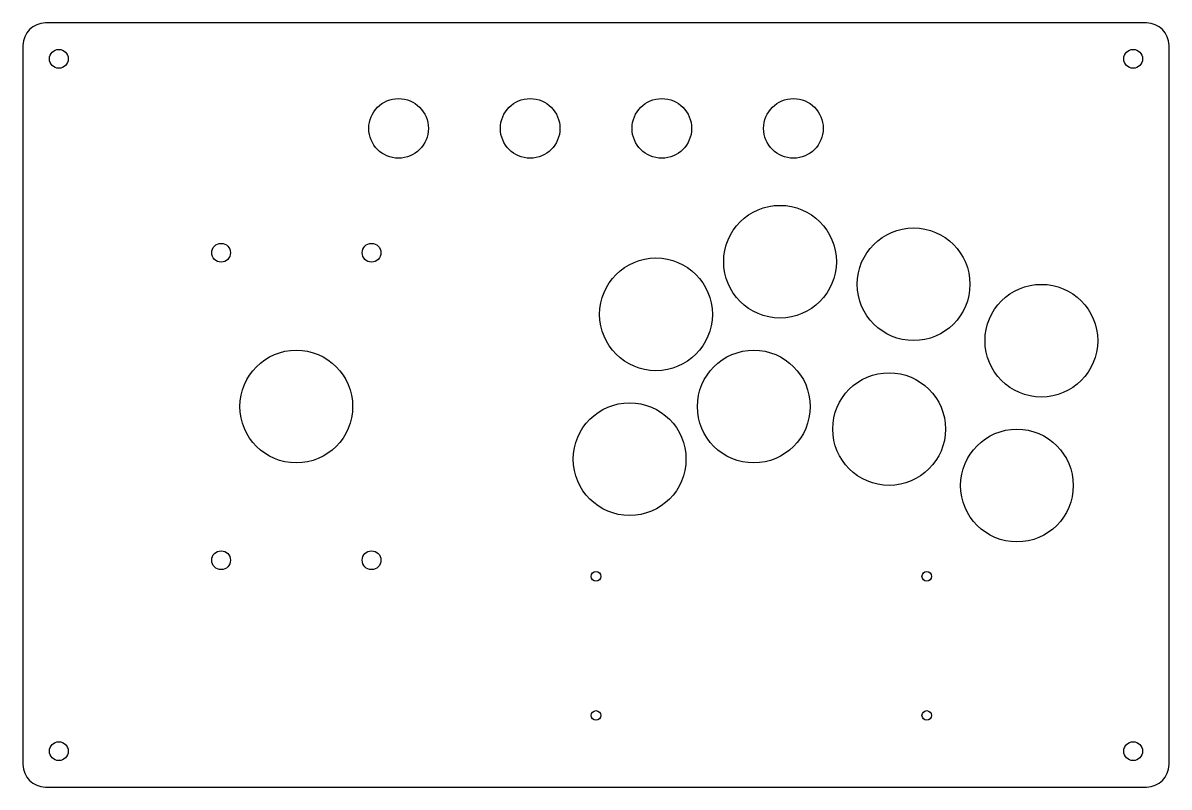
# Model space of a CAD drawing. Header units: inches. Extents: x 0 to 12, y 0 to 8.
import ezdxf

# ---------------------------------------------------------------- set-up
doc = ezdxf.new("R2010")
doc.units = ezdxf.units.IN
doc.header["$MEASUREMENT"] = 0

msp = doc.modelspace()

# ---------------------------------------------------------------- linework, layer by layer
for p, q in [((11.764, 8), (0.236, 8)), ((0, 7.764), (0, 0.236)), ((12, 0.236), (12, 7.764)), ((0.236, 0), (11.764, 0))]:
    msp.add_line(p, q)
for centre, radius in [((0.376, 7.624), 0.0984), ((11.624, 7.624), 0.0984), ((3.933, 6.896), 0.312), ((5.311, 6.896), 0.312), ((6.689, 6.896), 0.312), ((8.067, 6.896), 0.312), ((7.927, 5.5), 0.59), ((9.325, 5.264), 0.59), ((2.075, 5.594), 0.0984), ((3.65, 5.594), 0.0984), ((6.628, 4.949), 0.59), ((10.663, 4.673), 0.59), ((2.862, 3.984), 0.59), ((7.652, 3.984), 0.59), ((9.069, 3.748), 0.59), ((6.352, 3.433), 0.59), ((10.407, 3.157), 0.59), ((2.075, 2.375), 0.0984), ((3.65, 2.375), 0.0984), ((6, 2.206), 0.05), ((9.463, 2.206), 0.05), ((6, 0.75), 0.05), ((9.463, 0.75), 0.05), ((0.376, 0.376), 0.0984), ((11.624, 0.376), 0.0984)]:
    msp.add_circle(centre, radius)
for centre, start, end in [((0.236, 7.764), 90, 180), ((11.764, 7.764), 0, 90), ((0.236, 0.236), 180, 270), ((11.764, 0.236), 270, 0)]:
    msp.add_arc(centre, 0.236, start, end)

doc.saveas('drawing.dxf')
